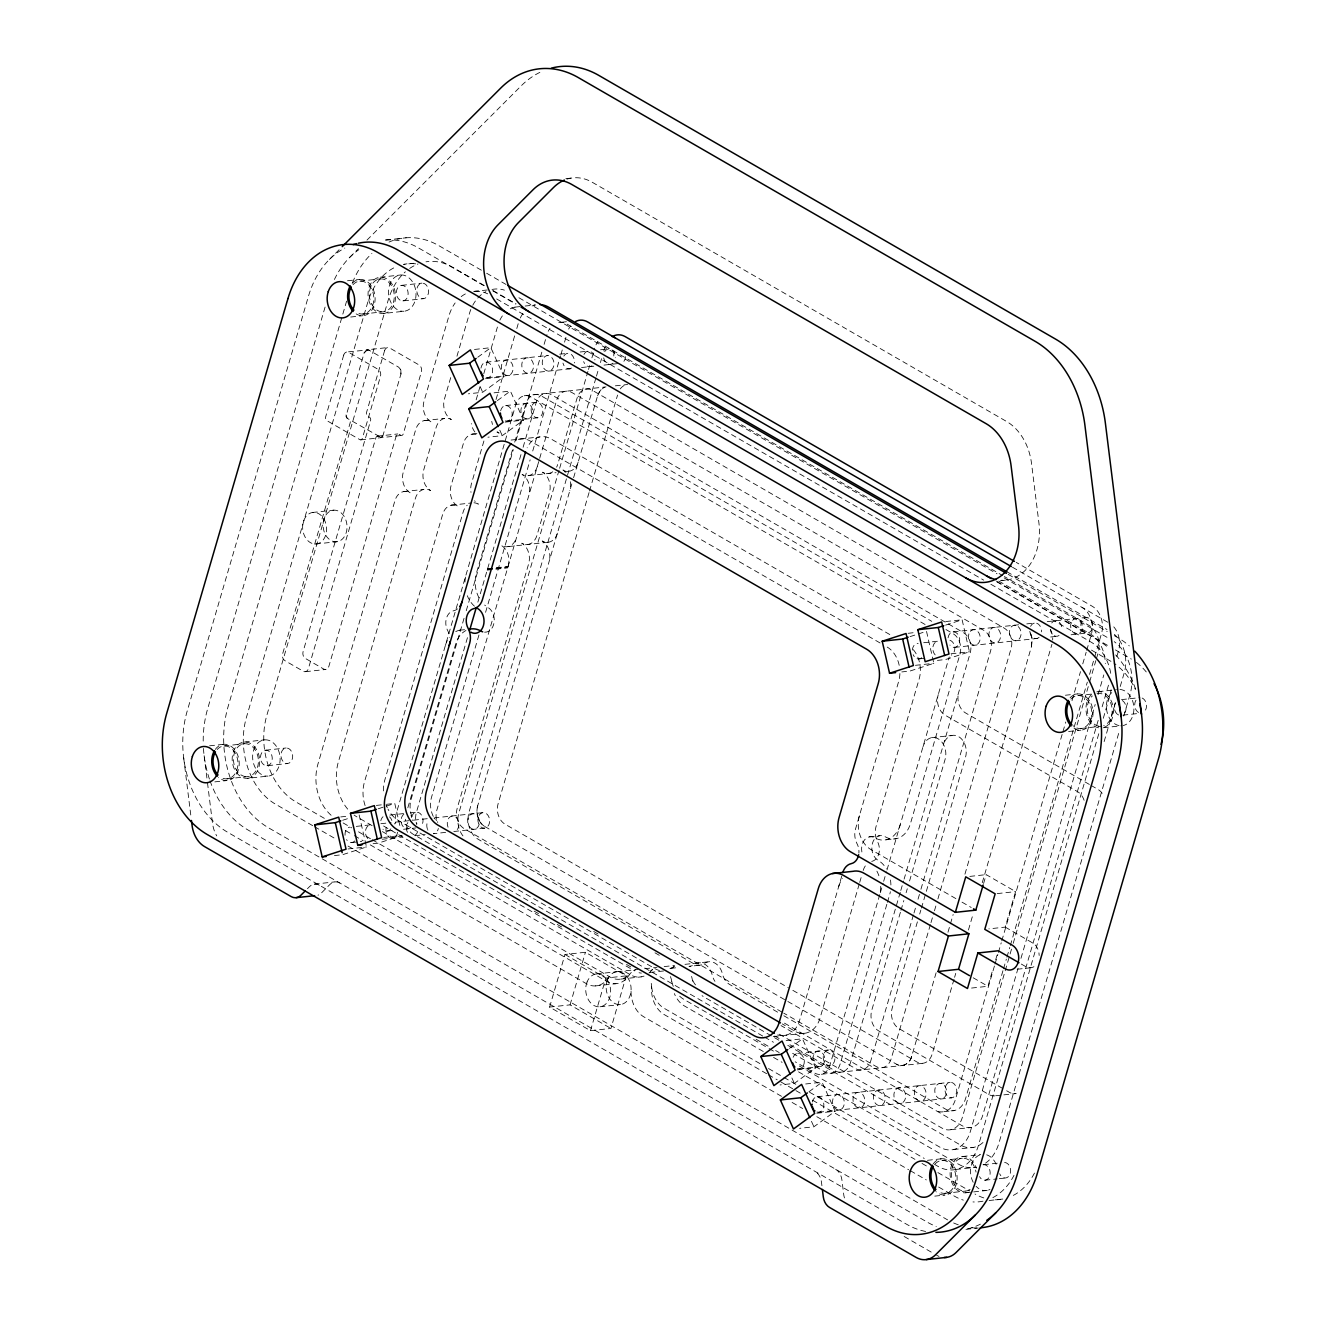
<?xml version="1.0" encoding="UTF-8"?>
<svg xmlns="http://www.w3.org/2000/svg" width="1326" height="1326" viewBox="0 0 1326 1326"><rect width="100%" height="100%" fill="white"/><g stroke="black" fill="none" stroke-linecap="round" stroke-linejoin="round"><path stroke-width="0.75" stroke-dasharray="5 3.75" d="M367.385 349.766L364.169 352.815L345.953 416.381L347.18 418.32L381.391 437.613L382.8 436.121L400.949 374.048L400.667 369.589L398.662 367.186L368.545 349.898L346.948 351.97M571.804 483.907L477.691 805.827C475.636 813.136 477.874 822.236 484.587 826.396L896.492 1064.214C902.674 1068.176 910.365 1062.905 911.675 1056.391L936.454 971.643M1031.512 646.458L1032.192 639.215L1029.987 631.673L1031.976 637.64L1031.512 646.458L964.101 877.033M346.02 414.889L347.18 418.32M400.949 374.048L400.85 370.087L398.662 367.186M477.691 805.827C475.653 813.169 477.907 822.186 484.587 826.396M325.085 307.068L207.652 708.78A92.058 69.25 83.8 0 0 203.243 743.753M341.743 317.809L228.105 706.559A92.058 69.25 83.8 0 0 268.714 827.921L947.626 1219.903M342.821 314.096L346.6 301.135M450.707 377.612L444.442 398.993A15.597 11.735 83.8 0 0 451.337 419.563A15.597 11.735 83.8 0 0 436.155 427.386L423.69 470.001A15.597 11.735 83.8 0 0 430.585 490.57A15.597 11.735 83.8 0 0 415.386 498.394L338.362 761.903A41.603 31.294 83.8 0 0 349.02 810.6M456.956 356.23L469.454 313.466A41.603 31.294 83.8 0 1 471.957 306.87M476.15 399.839L479.962 386.761M483.791 373.7L497.432 327.008M483.924 440.961L471.476 483.559A15.597 11.735 83.8 0 0 470.995 492.36M496.04 399.491L515.151 334.135M516.792 328.533L518.433 322.931M407.828 807.816L455.68 644.121A26.006 19.559 83.8 0 1 465.956 630.496M512.466 449.879L476.432 573.114A26.006 19.559 83.8 0 0 478.968 597.744M514.703 442.171L525.974 403.651A15.597 11.735 83.8 0 1 541.157 395.828L931.764 621.347M464.034 618.314L411.077 799.445A20.802 15.647 83.8 0 0 413.099 819.153M466.238 610.756L513.328 449.63M515.93 440.762L541.82 352.186M544.108 344.362L546.958 334.6M467.448 637.69L416.364 812.473A15.597 11.735 83.8 0 0 416.662 824.391M477.841 602.186L521.184 453.906M523.107 447.276L536.185 402.54A15.597 11.735 83.8 0 1 551.367 394.717L963.289 632.535A15.597 11.735 83.8 0 1 970.168 653.105L904.117 879.105M478.951 634.955L431.53 797.241A20.802 15.647 83.8 0 0 433.552 816.932M485.581 612.314L530.151 459.84M532.737 450.973L560.55 355.816M561.13 353.876L562.257 349.965M564.545 342.158L566.252 336.29M538.721 461.63L436.801 810.269A15.597 11.735 83.8 0 0 436.337 819.07M539.682 458.315L556.638 400.336A15.597 11.735 83.8 0 1 571.821 392.496L983.743 630.314A15.597 11.735 83.8 0 1 990.621 650.884L920.907 889.365M559.058 470.183L458.846 813.02A20.802 15.647 83.8 0 0 463.006 835.993M559.638 468.26L587.932 371.413M588.512 369.473L589.639 365.595M591.91 357.854L594.728 348.174M595.904 378.043L469.072 811.91A20.802 15.647 83.8 0 0 478.255 839.325L694.028 963.903A15.597 11.735 83.8 0 0 704.222 963.538A16.509 12.415 83.8 0 1 722.504 974.08A15.597 11.735 83.8 0 0 729.565 984.439L778.461 1012.65M596.468 376.12L598.159 370.302M600.429 362.562L601.556 358.683M603.827 350.926L604.954 347.064M573.611 477.691L597.943 394.634L600.661 390.076L604.822 387.225M589.059 492.559L498.145 803.606A15.597 11.735 83.8 0 0 505.024 824.175L788.224 987.688M589.523 491.018L617.568 395.049M549.61 1007.08L564.992 954.471L585.429 952.267L626.303 975.853L610.921 1028.462L590.484 1030.683L549.61 1007.08L570.064 1004.859L610.921 1028.462M570.064 1004.859L585.429 952.267M590.484 1030.683L605.866 978.074L626.303 975.853M841.761 876.072L799.611 1020.291A26.006 19.559 83.8 0 1 777.765 1034.877M859.215 884.111L820.048 1018.07A26.006 19.559 83.8 0 1 794.738 1031.131L782.257 1023.921M859.712 882.403L861.701 875.558M879.784 894.586L829.894 1065.259A15.597 11.735 83.8 0 1 814.711 1073.082L795.186 1061.811M880.348 892.696L883.116 883.215M883.663 881.309L886.431 871.828M886.995 869.939L949.25 656.95M886.845 904.315L840.12 1064.148A15.597 11.735 83.8 0 1 824.938 1071.972L791.208 1052.496M887.409 902.376L889.663 894.685A26.006 19.559 83.8 0 0 890.359 891.718M900.238 892.365L850.347 1063.038A15.597 11.735 83.8 0 1 835.165 1070.861L787.23 1043.197M900.785 890.475L903.553 880.994M900.404 912.305L871.746 1010.296A15.597 11.735 83.8 0 0 878.641 1030.882L988.964 1094.58A15.597 11.735 83.8 0 0 997.981 1094.928M900.967 910.349L903.835 900.536M906.122 892.696L907.282 888.785M909.57 880.945L945.09 759.417A15.597 11.735 83.8 0 0 938.211 738.847A15.597 11.735 83.8 0 0 923.029 746.687M913.415 914.973L870.784 1060.817A15.597 11.735 83.8 0 1 855.602 1068.657L781.031 1025.595M913.995 913.001L915.719 907.1M918.023 899.21L920.343 891.321M917.41 921.852L892.199 1008.092A15.597 11.735 83.8 0 0 899.078 1028.661L1002.522 1088.381M919.697 914.012L920.841 910.084M921.421 908.128L965.527 757.196A15.597 11.735 83.8 0 0 958.648 736.626A15.597 11.735 83.8 0 0 943.466 744.466M930.404 924.587L891.238 1058.596A15.597 11.735 83.8 0 1 876.055 1066.436L783.732 1013.13M930.985 922.614L933.869 912.752M934.449 910.796L936.173 904.879M937.896 898.962L1011.058 648.663A15.597 11.735 83.8 0 0 1004.18 628.093L592.258 390.275A15.597 11.735 83.8 0 0 577.075 398.115L557.716 464.382A15.597 11.735 83.8 0 1 556.622 467.15M947.974 932.228L953.162 914.476M954.024 979.268L932.128 1054.17A15.597 11.735 83.8 0 1 916.946 1061.993L791.655 989.66M954.604 977.312L955.748 973.367M968.428 930.007L973.035 914.244M982.251 882.702L1051.949 644.237M983.594 883.497L986.179 874.63L1015.6 891.602L1005.224 927.106L988.865 928.88M971.577 988.052L987.936 986.279L993.124 968.527M995.71 959.659L997.019 955.217M994.434 966.024L955.366 1099.668A20.802 15.647 83.8 0 1 935.128 1110.111M994.997 964.101L997.832 954.405M998.395 952.466L1001.229 942.786M1001.793 940.847L1062.375 733.61M1062.938 731.67L1065.773 721.99M1072.005 700.675L1080.491 671.636M1082.762 663.878L1086.16 652.259M1086.723 650.32L1091.248 634.822A20.802 15.647 83.8 0 0 1082.066 607.407M1002.953 970.731L965.593 1098.558A20.802 15.647 83.8 0 1 945.339 1109L783.517 1015.567M1003.517 968.792L1006.351 959.112M1006.915 957.173L1009.749 947.493M1010.313 945.554L1087.32 682.144M1089.574 674.387L1094.116 658.906M1094.679 656.967L1101.475 633.712A20.802 15.647 83.8 0 0 1092.293 606.297L1016.213 562.373M1011.506 949.167L962.262 1117.669A20.802 15.647 83.8 0 1 942.007 1128.111L777.55 1033.169M1013.213 943.35L1089.077 683.818M1089.64 681.879L1095.873 660.58M1096.436 658.641L1098.127 652.823A20.802 15.647 83.8 0 0 1088.961 625.391L1004.346 576.545M1018.086 968.195L970.334 1131.559A31.211 23.47 83.8 0 1 939.968 1147.222L797.589 1065.027M1020.97 958.35L1095.193 704.454M1098.061 694.609L1103.812 674.917M1098.193 720.333L982.699 1115.448A20.802 15.647 83.8 0 1 962.461 1125.89L781.727 1021.55M1102.155 706.775L1108.95 683.536M1116.873 656.42L1118.58 650.602A20.802 15.647 83.8 0 0 1111.984 625.043M1098.773 733.759L978.422 1145.465A41.603 31.294 83.8 0 1 937.93 1166.35L934.515 1164.361M1103.298 718.294L1109.514 697.028A41.603 31.294 83.8 0 0 1111.022 689.851M1104.127 741.599L1115.63 702.233M1120.238 686.487L1124.266 672.713A31.211 23.47 83.8 0 0 1114.37 634.358M1118.647 733.46L998.876 1143.244A41.603 31.294 83.8 0 1 982.417 1165.04M1123.735 716.073L1129.951 694.807A41.603 31.294 83.8 0 0 1114.238 641.668M364.169 352.815L366.987 349.815L387.441 347.594M382.8 436.121L380.28 437.431M597.529 395.894L599.833 391.12L603.695 387.722M911.675 1056.391C910.299 1062.905 902.691 1068.11 896.492 1064.214M329.395 259.465L340.815 248.045M349.832 257.244L358.401 248.675M366.971 240.105L521.151 85.892A104.025 78.234 83.8 0 1 543.047 70.941M307.45 888.718L309.638 886.514A12.995 9.779 83.8 0 1 319.334 885.204M477.774 357.241L490.835 347.677L503.946 376.733L482.697 392.264L468.393 393.805M497.333 400.618L510.394 391.054L523.505 420.11L502.272 435.641L487.951 437.199M789.418 1048.369L802.495 1038.805L815.589 1067.861L794.357 1083.392L780.036 1084.95M808.976 1091.746L822.054 1082.198L835.148 1111.238L813.915 1126.785L799.611 1128.327M342.638 820.28L348.141 818.507M378.258 808.761L394.767 803.407L400.27 827.424M910.001 636.646L926.509 631.292L933.835 663.315L909.984 671.039L901.813 671.934M945.604 625.11L962.112 619.772L969.455 651.795L945.604 659.519L937.432 660.398M359.147 814.943L366.49 846.966L342.638 854.69L334.45 855.568M565.87 178.662L572.02 177.999M385.816 240.006L406.27 237.785M413.778 263.294L403.568 264.388A66.051 49.675 83.8 0 1 417.425 264.073M347.478 280.764L359.744 279.438M380.197 277.217L400.634 274.996M359.893 281.112L380.347 278.891M401.563 285.355L422 283.134M473.631 291.455L489.99 289.681M402.938 300.903A7.807 5.868 83.8 0 0 406.983 288.869A7.807 5.868 83.8 0 0 396.839 289.615A7.807 5.868 83.8 0 0 402.938 300.903L423.392 298.681A7.807 5.868 83.8 0 0 427.42 286.648A7.807 5.868 83.8 0 0 417.276 287.394A7.807 5.868 83.8 0 0 423.392 298.681M362.827 314.013L383.264 311.792A16.509 12.415 83.8 0 0 391.8 286.333A16.509 12.415 83.8 0 0 370.352 287.908A16.509 12.415 83.8 0 0 383.264 311.792M350.71 317.03L362.976 315.687M383.413 313.483A18.199 13.691 83.8 0 0 392.827 285.405A18.199 13.691 83.8 0 0 369.175 287.145A18.199 13.691 83.8 0 0 383.413 313.483L403.866 311.262A18.199 13.691 83.8 0 0 413.281 283.184A18.199 13.691 83.8 0 0 389.612 284.941A18.199 13.691 83.8 0 0 403.866 311.262M514.919 307.151L523.09 306.256M525.146 306.041L535.372 304.93A31.211 23.47 83.8 0 0 530.765 306.571M566.434 321.721L558.246 322.599A20.802 15.647 83.8 0 1 567.197 324.174L1002.589 575.534M474.476 349.451L490.835 347.677M486.078 362.197L547.423 355.55M559.688 354.208L567.86 353.329M580.125 352.003L588.313 351.108M600.579 349.782L608.75 348.887M487.454 377.744L573.329 368.429M581.517 367.534L593.783 366.208M603.993 365.098L618.314 363.539M485.531 378.722L503.946 376.733M494.051 392.827L510.394 391.054M524.218 395.761L605.999 386.894M615.363 385.833L627.629 384.507M505.637 405.574L536.317 402.259M424.171 420.607L444.624 418.386M507.029 421.121L537.693 417.789A7.807 5.868 83.8 0 0 541.721 405.773A7.807 5.868 83.8 0 0 531.593 406.518A7.807 5.868 83.8 0 0 537.693 417.789M377.313 436.171L397.767 433.95M505.107 422.116L523.505 420.11M360.755 439.867L401.844 435.409M471.957 434.166L480.128 433.287M511.09 440.05L539.715 436.934M528.792 475.603L556.058 472.669M564.23 471.791L568.324 471.343M403.419 491.615L423.856 489.393M312.323 512.499L333.87 510.162M451.188 505.173L471.642 502.952M315.787 544.008A15.862 11.934 83.8 0 0 324.34 519.775A15.862 11.934 83.8 0 0 303.687 520.786A15.862 11.934 83.8 0 0 315.787 544.008L337.334 541.671M508.04 546.61L548.931 542.168M487.62 568.688L508.073 566.484M487.487 569.169L507.924 566.948M487.338 569.65L507.792 567.429M487.206 570.114L507.659 567.893M459.575 630.231L465.708 629.568M1000.434 580.705L1006.567 580.042M305.56 671.669L325.997 669.448M945.769 621.546L962.112 619.772M908.111 633.298L914.244 632.618M953.179 631.872L1018.6 624.778M1026.772 623.883L1034.96 623.005M1047.225 621.662L1086.06 617.452M923.692 642.729L938.012 641.187A7.807 5.868 83.8 0 0 933.007 646.491A7.807 5.868 83.8 0 0 935.178 654.895M954.554 647.403L1040.429 638.104M1050.64 636.994L1056.772 636.331M1071.093 634.773L1087.453 632.999A7.807 5.868 83.8 0 0 1091.48 620.966A7.807 5.868 83.8 0 0 1081.336 621.712A7.807 5.868 83.8 0 0 1087.453 632.999M951.057 653.784L969.455 651.795M918.935 658.939L925.067 658.276M915.437 665.32L933.835 663.315M209.558 745.825L223.879 744.284M244.316 742.063L264.769 739.842M224.028 745.958L244.465 743.737M265.681 750.201L286.134 747.98M267.056 765.748A7.807 5.868 83.8 0 0 271.101 753.715A7.807 5.868 83.8 0 0 260.957 754.461A7.807 5.868 83.8 0 0 267.056 765.748L287.51 763.527A7.807 5.868 83.8 0 0 291.538 751.494A7.807 5.868 83.8 0 0 281.41 752.24A7.807 5.868 83.8 0 0 287.51 763.527M226.945 778.859L247.382 776.638A16.509 12.415 83.8 0 0 255.935 751.179A16.509 12.415 83.8 0 0 234.47 752.754A16.509 12.415 83.8 0 0 247.382 776.638M214.829 781.876L227.094 780.533M247.531 778.312A18.199 13.691 83.8 0 0 256.946 750.251A18.199 13.691 83.8 0 0 233.293 751.991A18.199 13.691 83.8 0 0 247.531 778.312L267.985 776.108A18.199 13.691 83.8 0 0 277.399 748.03A18.199 13.691 83.8 0 0 253.747 749.787A18.199 13.691 83.8 0 0 267.985 776.108M1065.391 695.238L1077.657 693.912M1098.11 691.691L1116.509 689.702M1077.806 695.603L1092.127 694.045M1121.514 699.614L1139.912 697.625M1122.89 715.162L1141.305 713.156M931.498 737.67L951.935 735.466M1080.74 728.488L1101.177 726.267M376.369 805.412L384.54 804.517M386.579 804.302L394.767 803.407M1068.607 731.504L1080.889 730.178M1103.365 727.742L1121.779 725.736M340.749 816.932L348.92 816.054M389.91 815.076L406.253 813.302M410.347 812.855L416.48 812.192M356.329 826.38L370.65 824.822M380.877 823.711L391.087 822.601M395.181 822.17L411.541 820.396M413.579 820.164L431.978 818.175M434.033 817.943L483.095 812.623M387.192 831.054L393.325 830.391M403.552 829.28L415.817 827.954M383.695 837.435L402.093 835.446L378.241 843.154L370.07 844.049M351.589 842.59L361.799 841.48M382.253 839.259L402.69 837.038M414.955 835.712L425.182 834.601M445.635 832.38L433.37 833.706A7.807 5.868 83.8 0 0 438.359 828.468M453.807 831.501L484.471 828.17A7.807 5.868 83.8 0 0 488.515 816.136A7.807 5.868 83.8 0 0 478.371 816.882A7.807 5.868 83.8 0 0 484.471 828.17M348.075 848.955L366.49 846.966M314.279 884.127L334.716 881.906M869.292 836.855L879.519 835.745M886.066 839.789L896.293 838.678M969.82 876.403L986.179 874.63M997.202 893.608L1015.6 891.602M596.352 973.947L616.805 971.726M617.253 971.693L637.707 969.472M644.784 968.726L657.05 967.383M664.177 966.588L674.404 965.494M684.978 964.35L709.509 961.698M670.608 968.361L678.779 967.483M699.233 965.262L689.006 966.372A15.597 11.735 83.8 0 0 694.012 964.632A16.509 12.415 83.8 0 1 712.277 975.19A15.597 11.735 83.8 0 0 714.963 981.356M649.922 972.455L664.227 970.897M620.866 979.085L641.32 976.864M595.473 985.914L615.927 983.71M599.998 1006.765L620.452 1004.561M1017.175 969.24L1031.495 967.682M773.224 1036.617L805.926 1033.07M786.136 1040.578L802.495 1038.805M797.738 1053.325L828.402 1050.01M799.114 1068.872L829.778 1065.54A7.807 5.868 83.8 0 0 833.805 1053.524A7.807 5.868 83.8 0 0 823.678 1054.269A7.807 5.868 83.8 0 0 829.778 1065.54M797.191 1069.867L815.589 1067.861M821.424 1074.259L922.482 1063.336M805.694 1083.972L822.054 1082.198M817.297 1096.718L950.195 1082.298M818.672 1112.249L951.571 1097.845A7.807 5.868 83.8 0 0 955.598 1085.812A7.807 5.868 83.8 0 0 945.471 1086.558A7.807 5.868 83.8 0 0 951.571 1097.845M816.75 1113.243L835.148 1111.238M995.677 1095.74L1001.826 1095.077M1003.865 1094.862L1016.13 1093.536A15.597 11.735 83.8 0 1 1009.418 1092.359L1004.246 1089.375M944.079 1111.669L954.306 1110.575M950.957 1129.669L971.411 1127.448M953.394 1149.576L973.848 1147.355M927.471 1160.316L941.775 1158.758M962.228 1156.537L980.627 1154.548M941.924 1160.449L962.378 1158.228M983.594 1164.692L997.898 1163.134M955.831 1169.466L976.284 1167.245A41.603 31.294 83.8 0 1 958.383 1164.129L797.523 1071.259M984.969 1180.223L997.235 1178.897M999.29 1178.665L1005.423 1178.002M944.858 1193.334L965.295 1191.113M934.78 1196.135L945.007 1195.024M965.444 1192.803L971.577 1192.14M973.632 1191.908L985.898 1190.582M989.113 1200.527L1003.417 1198.969A66.051 49.675 83.8 0 1 993.423 1199.715M965.958 1229.351L978.223 1228.025M366.987 349.815L369.225 350.213M1012.451 567.213L1109.398 623.187M1006.931 571.771L1106.995 629.535M481.338 270.189L438.906 245.691A92.058 69.25 83.8 0 0 389.015 242.078M486.642 273.239L506.084 284.477M1008.208 574.373L1107.227 631.541M1114.288 635.618L1117.835 637.657A92.058 69.25 83.8 0 1 1129.271 645.895M518.897 297.753L997.003 573.793M1004.163 577.921L1108.022 637.889M998.776 581.086L1090.055 633.778A31.211 23.47 83.8 0 1 1105.32 663.58M484.255 285.504L452.431 267.139A66.051 49.675 83.8 0 0 425.978 261.819M493.09 290.609L516.079 303.886M996.986 581.534L1108.37 645.845M1115.448 649.922L1131.36 659.105M483.874 285.67L418.452 247.896A92.058 69.25 83.8 0 0 382.319 240.371M492.708 290.775L515.698 304.052M996.605 581.7L1097.381 639.878A92.058 69.25 83.8 0 1 1108.818 648.116M496.653 298.947L983.71 580.142M990.87 584.269L1091.149 642.165A41.603 31.294 83.8 0 1 1110.774 673.542M1091.464 650.105L1110.906 661.326A66.051 49.675 83.8 0 1 1115.928 664.641M945.968 629.535L953.062 633.646A15.597 11.735 83.8 0 1 959.958 654.215L910.415 823.678A26.006 19.559 83.8 0 1 885.105 836.723A12.995 9.779 83.8 0 0 872.458 843.253A12.995 9.779 83.8 0 0 878.193 860.392A26.006 19.559 83.8 0 1 886.315 868.629M925.084 624.496L530.93 396.938A15.597 11.735 83.8 0 0 515.748 404.761L395.91 814.694A15.597 11.735 83.8 0 0 395.446 823.512M889.812 634.557L550.903 438.889A26.006 19.559 83.8 0 0 527.168 447.807M880.066 642.961L530.45 441.11A26.006 19.559 83.8 0 0 515.433 440.53M1089.359 784.428L965.577 712.957A15.597 11.735 83.8 0 1 958.681 692.387M1091.083 785.423L1097.978 789.401A15.597 11.735 83.8 0 1 1103.331 795.202M955.88 898.614L870.983 849.601A26.006 19.559 83.8 0 1 859.513 815.324M962.013 902.161L971.212 907.465M1005.224 927.106L1032.805 943.035A12.995 9.779 83.8 0 1 1039.17 955.449M1021.302 964.052L1025.893 966.704A12.995 9.779 83.8 0 0 1036.634 964.168M973.218 977.792L987.936 986.279M781.959 1012.103L464.133 828.617A15.597 11.735 83.8 0 1 457.255 808.048L528.66 563.782A15.597 11.735 83.8 0 0 521.764 543.212A15.597 11.735 83.8 0 0 536.947 535.389L549.412 492.791A15.597 11.735 83.8 0 0 542.533 472.205A15.597 11.735 83.8 0 0 553.638 471.111M654.978 952.814L662.072 956.924M593.7 931.465L600.794 935.559M774.798 1036.02L780.119 1039.087M778.876 1040.197L704.139 997.053A26.006 19.559 83.8 0 1 702.051 995.644M787.777 1045.336L960.422 1145.001A31.211 23.47 83.8 0 0 985.069 1140.31M762.798 1036.103L413.016 834.153A15.597 11.735 83.8 0 1 405.391 819.269M764.572 1037.131L773.456 1042.253M534.179 911.128L539.516 914.194M557.268 924.454L562.589 927.52M626.518 964.433L633.613 968.527M756.118 1039.253L768.55 1046.429M775.66 1050.54L779.207 1052.579M383.595 826.015L634.541 970.897M713.952 1016.727L683.686 999.257A26.006 19.559 83.8 0 1 677.702 994.069M715.725 1017.755L767.34 1047.557M769.113 1048.584L776.24 1052.695M372.125 825.65L356.727 816.766A41.603 31.294 83.8 0 1 354.075 815.042M382.385 831.584L630.513 974.842A26.006 19.559 83.8 0 0 644.022 976.085M763.295 1051.501L684.581 1006.053A26.006 19.559 83.8 0 1 674.337 993.588M773.572 1057.419L782.125 1062.358M343.119 822.932L351.672 827.872M358.517 831.816L370.501 838.745M372.208 839.723L610.076 977.047A26.006 19.559 83.8 0 0 630.496 973.284M759.964 1063.601L664.144 1008.274A26.006 19.559 83.8 0 1 651.497 985.417M768.516 1068.541L782.207 1076.43M783.915 1077.425L797.606 1085.331M809.589 1092.243L924.239 1158.443M564.992 954.471L605.866 978.074M324.323 818.341L296.079 802.031A66.051 49.675 83.8 0 1 266.94 714.946L388.153 300.289A66.051 49.675 83.8 0 1 405.375 271.78M345.506 830.59L352.583 834.667M354.34 835.678L363.175 840.783M370.236 844.861L606.844 981.455A26.006 19.559 83.8 0 0 629.237 974.991A16.509 12.415 83.8 0 1 635.701 969.82M766.643 1073.712L664.227 1014.589A26.006 19.559 83.8 0 1 651.53 987.87A16.509 12.415 83.8 0 0 650.502 980.245M768.4 1074.74L777.235 1079.828M780.765 1081.867L801.948 1094.099M812.556 1100.215L914.957 1159.355M922.018 1163.432L927.322 1166.482M937.913 1172.598L969.704 1190.947M312.704 825.667L275.626 804.252A66.051 49.675 83.8 0 1 246.487 717.167L367.7 302.51A66.051 49.675 83.8 0 1 393.805 267.885M314.477 826.678L335.66 838.91M348.025 846.054L586.39 983.677A26.006 19.559 83.8 0 0 608.8 977.212M781.511 1096.32L643.773 1016.81A26.006 19.559 83.8 0 1 631.077 990.091M792.103 1102.436L802.694 1108.553M816.816 1116.707L908.642 1169.731M910.415 1170.742L926.294 1179.925M938.659 1187.052L954.554 1196.234A66.051 49.675 83.8 0 0 963.339 1200.129M904.133 1236.462L933.521 1253.435M480.244 386.811L482.697 392.264M499.803 430.188L502.272 435.641M791.904 1077.955L794.357 1083.392M811.462 1121.332L813.915 1126.785M821.921 1185.726L821.457 1182.013A12.995 9.779 83.8 0 0 815.225 1171.488M204.138 755.704L207.287 781.064M207.486 782.754L212.525 823.347A26.006 19.559 83.8 0 0 216.718 835.894M183.684 757.925L191.027 817.098M925.598 1231.44A92.058 69.25 83.8 0 1 906.735 1224.329L227.823 832.363A92.058 69.25 83.8 0 1 187.215 710.985L308.428 296.328A92.058 69.25 83.8 0 1 344.81 248.078M352.152 283.35A18.199 13.691 83.8 0 1 370.617 284.924A18.199 13.691 83.8 0 1 372.391 309.306A18.199 13.691 83.8 0 1 354.257 312.505M215.293 749.405A18.199 13.691 83.8 0 1 234.039 748.925A18.199 13.691 83.8 0 1 236.774 773.671A18.199 13.691 83.8 0 1 218.376 777.351M1070.065 697.841A18.199 13.691 83.8 0 1 1088.53 699.399A18.199 13.691 83.8 0 1 1090.303 723.781A18.199 13.691 83.8 0 1 1072.17 726.98M933.206 1163.88A18.199 13.691 83.8 0 1 951.952 1163.399A18.199 13.691 83.8 0 1 954.687 1188.162A18.199 13.691 83.8 0 1 936.289 1191.825M838.761 886.332A26.006 19.559 83.8 0 1 842.607 878.359M887.21 647.071A26.006 19.559 83.8 0 1 899.459 666.68M899.906 673.575A26.006 19.559 83.8 0 1 898.68 681.365L855.519 828.999A15.597 11.735 83.8 0 0 857.06 843.8A12.995 9.779 83.8 0 1 858.9 853.115M457.487 608.899A15.597 11.735 83.8 0 1 453.492 610.805A12.995 9.779 83.8 0 0 447.691 630.646A15.597 11.735 83.8 0 1 449.1 634.077M921.736 657.713A7.807 5.868 83.8 0 1 914.741 657.116M914.294 656.602A7.807 5.868 83.8 0 1 913.166 654.679M912.371 650.055A7.807 5.868 83.8 0 1 918.156 643.392M948.057 637.806A7.807 5.868 83.8 0 1 955.963 632.552A7.807 5.868 83.8 0 1 958.88 644.105A7.807 5.868 83.8 0 1 949.897 645.066M793.114 1057.286A7.807 5.868 83.8 0 1 800.49 1054.004A7.807 5.868 83.8 0 1 804.103 1063.618A7.807 5.868 83.8 0 1 797.39 1068.657M812.308 1101.956A7.807 5.868 83.8 0 1 819.385 1097.05A7.807 5.868 83.8 0 1 823.744 1106.564A7.807 5.868 83.8 0 1 816.949 1112.05M354.838 840.899A7.807 5.868 83.8 0 1 346.517 839.656M345.042 835.247A7.807 5.868 83.8 0 1 349.616 827.126M390.872 828.866A7.807 5.868 83.8 0 1 382.999 829.231M380.827 820.744A7.807 5.868 83.8 0 1 383.015 816.733M389.546 816.882A7.807 5.868 83.8 0 1 391.866 820.512M500.648 410.811A7.807 5.868 83.8 0 1 507.725 405.922A7.807 5.868 83.8 0 1 512.101 415.419A7.807 5.868 83.8 0 1 505.289 420.906M480.973 368.131A7.807 5.868 83.8 0 1 487.802 362.412A7.807 5.868 83.8 0 1 492.576 371.81A7.807 5.868 83.8 0 1 485.73 377.529M352.998 284.676A16.509 12.415 83.8 0 1 369.473 285.736A16.509 12.415 83.8 0 1 371.81 307.417A16.509 12.415 83.8 0 1 355.932 311.925M935.045 1163.996A16.509 12.415 83.8 0 1 951.504 1165.057A16.509 12.415 83.8 0 1 953.842 1186.737A16.509 12.415 83.8 0 1 937.963 1191.245M217.132 749.521A16.509 12.415 83.8 0 1 233.591 750.582A16.509 12.415 83.8 0 1 235.929 772.262A16.509 12.415 83.8 0 1 220.05 776.771M1070.911 699.15A16.509 12.415 83.8 0 1 1087.668 700.576A16.509 12.415 83.8 0 1 1089.276 722.687A16.509 12.415 83.8 0 1 1072.833 725.604M334.417 279.488A92.058 69.25 83.8 0 1 358.865 249.702M939.007 1256.385A26.006 19.559 83.8 0 1 936.62 1255.225M844.48 1197.925A12.995 9.779 83.8 0 1 843.75 1194.693L841.894 1179.792A12.995 9.779 83.8 0 0 835.662 1169.283M339.788 882.983A12.995 9.779 83.8 0 0 330.091 884.293L321.323 893.078A12.995 9.779 83.8 0 1 317.975 895.166M210.005 780.799A92.058 69.25 83.8 0 0 248.26 830.142L927.189 1222.108A92.058 69.25 83.8 0 0 936.272 1226.451M209.409 779.025A92.058 69.25 83.8 0 1 203.309 745.925M863.209 870.436A15.597 11.735 83.8 0 1 865.464 865.729M871.696 861.419A12.995 9.779 83.8 0 0 877.497 841.579A15.597 11.735 83.8 0 1 875.972 826.794L919.117 679.144A26.006 19.559 83.8 0 0 911.94 648.182M367.816 838.546A7.807 5.868 83.8 0 1 365.727 829.761A7.807 5.868 83.8 0 1 371.23 824.822M410.894 827.159A7.807 5.868 83.8 0 1 402.027 824.921A7.807 5.868 83.8 0 1 404.513 813.799M410.911 815.639A7.807 5.868 83.8 0 1 411.706 816.866M412.701 819.849A7.807 5.868 83.8 0 1 412.8 820.628M566.898 179.159A52.012 39.117 83.8 0 1 592.258 182.275L1006.6 421.486A52.012 39.117 83.8 0 1 1031.545 463.553L1038.938 523.14A52.012 39.117 83.8 0 1 1001.345 580.274M970.135 1189.372A16.509 12.415 83.8 0 1 952.482 1180.538A16.509 12.415 83.8 0 1 959.891 1158.758A16.509 12.415 83.8 0 1 976.019 1172.085M1098.707 726.134A16.509 12.415 83.8 0 1 1087.718 713.322A16.509 12.415 83.8 0 1 1092.342 695.968M1097 693.564A16.509 12.415 83.8 0 1 1111.735 706.41A16.509 12.415 83.8 0 1 1103.663 725.753M1115.713 654.928A92.058 69.25 83.8 0 1 1135.636 689.222M980.395 1224.147A92.058 69.25 83.8 0 1 966.803 1229.02M1084.121 800.291A15.597 11.735 83.8 0 0 1077.524 791.622L945.123 715.178A15.597 11.735 83.8 0 1 938.244 694.609M474.443 606.181A26.006 19.559 83.8 0 1 467.299 595.722M464.978 582.015A26.006 19.559 83.8 0 1 466.205 574.224M445.453 645.232A26.006 19.559 83.8 0 1 449.299 637.259M455.73 631.607A26.006 19.559 83.8 0 1 463.503 629.933M1098.608 727.808A18.199 13.691 83.8 0 1 1086.309 712.758A18.199 13.691 83.8 0 1 1092.773 693.614M1096.735 691.89A18.199 13.691 83.8 0 1 1112.962 706.062A18.199 13.691 83.8 0 1 1104.077 727.377M968.195 1192.223A18.199 13.691 83.8 0 1 950.957 1179.941A18.199 13.691 83.8 0 1 958.599 1157.482A18.199 13.691 83.8 0 1 976.367 1168.206M352.501 282.653A92.058 69.25 83.8 0 1 371.91 253.448M976.798 1227.942A92.058 69.25 83.8 0 1 968.195 1227.296M958.3 1224.81A92.058 69.25 83.8 0 1 953.576 1222.937M378.44 436.37A2.602 1.956 83.8 0 0 375.904 437.663L308.378 668.669A5.205 3.912 83.8 0 1 303.322 671.288L284.924 660.663A5.205 3.912 83.8 0 1 282.637 653.801L350.163 422.812A2.602 1.956 83.8 0 0 349.02 419.381M1119.045 725.587A18.199 13.691 83.8 0 1 1106.928 711.465A18.199 13.691 83.8 0 1 1112.033 692.321M1119.923 689.47A18.199 13.691 83.8 0 1 1133.813 706.592A18.199 13.691 83.8 0 1 1123.155 725.537M987.273 1190.383A18.199 13.691 83.8 0 1 976.085 1186.339M973.185 1182.262A18.199 13.691 83.8 0 1 981.29 1154.515M986.71 1154.813A18.199 13.691 83.8 0 1 996.804 1166.002M989.958 1189.422A18.199 13.691 83.8 0 1 988.632 1190.002M397.585 832.214A7.807 5.868 83.8 0 1 388.916 836.938A7.807 5.868 83.8 0 1 387.838 824.291M394.352 823.595A7.807 5.868 83.8 0 1 394.833 823.976M876.9 871.165A26.006 19.559 83.8 0 1 878.939 875.939M880.696 886.332A26.006 19.559 83.8 0 1 880.381 891.304M900.188 824.789A26.006 19.559 83.8 0 1 874.878 837.833A12.995 9.779 83.8 0 0 864.254 840.236A12.995 9.779 83.8 0 0 862.48 854.292M890.442 880A26.006 19.559 83.8 0 1 890.906 885.221M484.603 632.187A12.995 9.779 83.8 0 0 494.117 622.242A12.995 9.779 83.8 0 0 487.902 607.407A26.006 19.559 83.8 0 1 484.67 605.07M411.491 817.429A7.807 5.868 83.8 0 1 420.276 813.6A7.807 5.868 83.8 0 1 421.121 826.048M949.946 640.276A7.807 5.868 83.8 0 1 954.77 647.353A7.807 5.868 83.8 0 1 951.355 655.11M1014.009 1175.3A66.051 49.675 83.8 0 1 992.726 1197.693M982.98 1201.19A66.051 49.675 83.8 0 1 972.986 1201.936M1119.111 667.243A66.051 49.675 83.8 0 1 1135.271 689.205M982.997 1164.775A7.807 5.868 83.8 0 1 989.809 1170.195A7.807 5.868 83.8 0 1 987.074 1179.527A7.807 5.868 83.8 0 1 979.533 1176.659M1118.597 714.963A7.807 5.868 83.8 0 1 1117.603 714.399M1117.122 714.018A7.807 5.868 83.8 0 1 1115.431 702.598M1122.244 700.509A7.807 5.868 83.8 0 1 1126.006 707.04A7.807 5.868 83.8 0 1 1123.652 714.167M983.793 1197.908A66.051 49.675 83.8 0 1 974.991 1194.013M1034.446 1173.079A66.051 49.675 83.8 0 1 1013.18 1195.472M409.684 268.416A66.051 49.675 83.8 0 1 418.071 263.957M1136.365 662.42A66.051 49.675 83.8 0 1 1147.322 673.26M508.206 566.003A15.597 11.735 83.8 0 0 501.327 545.434A15.597 11.735 83.8 0 0 516.51 537.61M537.262 466.603A15.597 11.735 83.8 0 1 522.079 474.426A15.597 11.735 83.8 0 1 528.958 494.996M1004.627 1162.454A7.807 5.868 83.8 0 1 1010.528 1169.267A7.807 5.868 83.8 0 1 1006.799 1177.687A7.807 5.868 83.8 0 1 999.638 1173.742M1138.537 712.493A7.807 5.868 83.8 0 1 1134.774 705.962A7.807 5.868 83.8 0 1 1137.128 698.835M1142.183 698.04A7.807 5.868 83.8 0 1 1146.46 704.868A7.807 5.868 83.8 0 1 1143.576 712.344M407.48 832.363A7.807 5.868 83.8 0 1 407.861 822.584M416.182 822.733A7.807 5.868 83.8 0 1 416.977 823.96M417.74 831.352A7.807 5.868 83.8 0 1 414.093 835.678M1018.235 626.585A7.807 5.868 83.8 0 1 1018.202 639.911A7.807 5.868 83.8 0 1 1009.318 632.833A7.807 5.868 83.8 0 1 1017.755 626.203M331.102 815.258A41.603 31.294 83.8 0 1 317.925 764.124L394.949 500.615A15.597 11.735 83.8 0 1 410.132 492.791A15.597 11.735 83.8 0 1 403.253 472.222L415.701 429.607A15.597 11.735 83.8 0 1 430.884 421.784A15.597 11.735 83.8 0 1 424.005 401.214L449 315.687A41.603 31.294 83.8 0 1 455.15 302.941M461.183 296.626A41.603 31.294 83.8 0 1 465.443 293.891M474.725 291.239A41.603 31.294 83.8 0 1 487.686 293.842M648.895 973.118A26.006 19.559 83.8 0 0 650.933 971.063A16.509 12.415 83.8 0 1 655.326 967.881M670.409 976.582A16.509 12.415 83.8 0 1 671.934 983.196M472.769 305.245A41.603 31.294 83.8 0 1 485.896 291.67M492.029 289.466A41.603 31.294 83.8 0 1 504.41 290.129M427.917 830.142A7.807 5.868 83.8 0 1 427.585 829.446M427.303 828.717A7.807 5.868 83.8 0 1 428.315 820.363M434.248 818.59A7.807 5.868 83.8 0 1 434.746 818.838M435.724 819.534A7.807 5.868 83.8 0 1 436.635 820.512M437.431 821.739A7.807 5.868 83.8 0 1 437.762 822.435M1039.12 637.325A7.807 5.868 83.8 0 1 1029.788 631.209M1030.6 626.353A7.807 5.868 83.8 0 1 1036.12 623.071M1036.683 623.203A7.807 5.868 83.8 0 1 1041.523 631.872M571.523 368.048A7.807 5.868 83.8 0 1 562.953 363.092M563.815 356.081A7.807 5.868 83.8 0 1 570.893 354.158A7.807 5.868 83.8 0 1 574.357 362.943M365.098 805.595A31.211 23.47 83.8 0 1 364.501 781.793L442.718 514.173A15.597 11.735 83.8 0 1 457.901 506.35A15.597 11.735 83.8 0 1 451.022 485.78L463.487 443.166A15.597 11.735 83.8 0 1 478.669 435.342M474.89 431.994A15.597 11.735 83.8 0 1 471.31 423.574M499.852 320.196A31.211 23.47 83.8 0 1 502.587 315.588M510.311 308.792A31.211 23.47 83.8 0 1 518.052 306.77M673.276 986.362A26.006 19.559 83.8 0 1 671.586 980.56M641.403 973.102A26.006 19.559 83.8 0 1 639.033 972.72M652.508 969.538A26.006 19.559 83.8 0 1 650.536 970.93M659.47 970.499A26.006 19.559 83.8 0 1 654.994 968.676L398.712 820.711A31.211 23.47 83.8 0 1 387.988 809.109M670.989 968.709A26.006 19.559 83.8 0 0 672.945 967.317A16.509 12.415 83.8 0 1 674.768 966.124M387.291 807.733A31.211 23.47 83.8 0 1 386.065 804.865M383.446 790.926A31.211 23.47 83.8 0 1 384.938 779.572L463.172 511.952A15.597 11.735 83.8 0 1 467.233 505.223M473.995 502.786A15.597 11.735 83.8 0 1 478.355 504.129A15.597 11.735 83.8 0 1 474.592 500.78M497.035 432.21A15.597 11.735 83.8 0 1 499.106 433.121A15.597 11.735 83.8 0 1 497.167 431.729M492.526 424.453A15.597 11.735 83.8 0 1 491.747 421.37M520.306 317.975A31.211 23.47 83.8 0 1 523.024 313.367M692.736 981.273A26.006 19.559 83.8 0 1 692.039 978.339A16.509 12.415 83.8 0 0 690.697 973.997M1059.06 635.502A7.807 5.868 83.8 0 1 1050.341 629.767M1051.717 622.971A7.807 5.868 83.8 0 1 1058.43 621.612A7.807 5.868 83.8 0 1 1061.96 629.668M448.039 827.225A7.807 5.868 83.8 0 1 450.691 816.451A7.807 5.868 83.8 0 1 458.713 821.722A7.807 5.868 83.8 0 1 454.404 831.402M591.976 365.827A7.807 5.868 83.8 0 1 583.622 361.65M583.954 354.456A7.807 5.868 83.8 0 1 590.799 351.639A7.807 5.868 83.8 0 1 594.877 359.992M578.153 462.161A15.597 11.735 83.8 0 1 565.042 470.912M563.981 470.515A15.597 11.735 83.8 0 1 562.97 470.001A15.597 11.735 83.8 0 1 566.749 473.332M570.329 481.752A15.597 11.735 83.8 0 1 569.849 490.57M557.401 533.168A15.597 11.735 83.8 0 1 542.218 540.991A15.597 11.735 83.8 0 1 549.097 561.578M548.202 331.301A20.802 15.647 83.8 0 1 550.025 328.235M695.504 984.87A15.597 11.735 83.8 0 1 691.84 977.411M673.558 966.853A15.597 11.735 83.8 0 1 669.895 968.444M568.655 329.08A20.802 15.647 83.8 0 1 570.478 326.014M1050.441 629.469A15.597 11.735 83.8 0 1 1052.678 640.077M620.27 388.899A15.597 11.735 83.8 0 1 626.436 384.673M612.927 363.208A7.807 5.868 83.8 0 1 603.695 357.887M604.706 351.639A7.807 5.868 83.8 0 1 611.518 349.567M611.999 349.882A7.807 5.868 83.8 0 1 615.314 357.771M595.987 344.859A20.802 15.647 83.8 0 1 597.811 341.793M613.805 355.981A7.807 5.868 83.8 0 1 614.618 351.125M625.54 356.661A7.807 5.868 83.8 0 1 621.529 363.075M343.732 355.036L325.583 417.11A2.602 1.956 83.8 0 0 326.726 420.541L359.827 439.635A2.602 1.956 83.8 0 0 362.363 438.342L380.496 376.269A5.205 3.912 83.8 0 0 378.208 369.407L348.788 352.418A5.205 3.912 83.8 0 0 343.732 355.036M384.623 350.594L366.473 412.668A2.602 1.956 83.8 0 0 367.617 416.099L369.457 417.16A2.602 1.956 83.8 0 1 370.6 420.591L303.09 651.596A5.205 3.912 83.8 0 0 305.378 658.442L323.759 669.066A5.205 3.912 83.8 0 0 328.831 666.448L396.358 435.458A2.602 1.956 83.8 0 1 398.877 434.149L400.717 435.21A2.602 1.956 83.8 0 0 403.253 433.9L421.403 371.827A5.205 3.912 83.8 0 0 419.099 364.981L389.678 347.992A5.205 3.912 83.8 0 0 384.623 350.594M968.892 633.911A7.807 5.868 83.8 0 0 974.991 645.198A7.807 5.868 83.8 0 0 979.036 633.165A7.807 5.868 83.8 0 0 968.892 633.911M813.451 1055.38A7.807 5.868 83.8 0 0 819.551 1066.651A7.807 5.868 83.8 0 0 823.595 1054.618A7.807 5.868 83.8 0 0 813.451 1055.38M833.01 1098.757A7.807 5.868 83.8 0 0 839.126 1110.044A7.807 5.868 83.8 0 0 843.154 1098.011A7.807 5.868 83.8 0 0 833.01 1098.757M521.367 407.629A7.807 5.868 83.8 0 0 527.466 418.9A7.807 5.868 83.8 0 0 531.511 406.867A7.807 5.868 83.8 0 0 521.367 407.629M501.808 364.236A7.807 5.868 83.8 0 0 507.908 375.523A7.807 5.868 83.8 0 0 511.935 363.49A7.807 5.868 83.8 0 0 501.808 364.236M587.087 981.936A16.509 12.415 83.8 0 0 598.788 1006.832A16.509 12.415 83.8 0 0 608.667 982.317A16.509 12.415 83.8 0 0 587.087 981.936M324.124 518.582A15.862 11.934 83.8 0 0 336.224 541.787A15.862 11.934 83.8 0 0 344.793 517.554A15.862 11.934 83.8 0 0 324.124 518.582M853.463 1096.536A7.807 5.868 83.8 0 0 859.563 1107.823A7.807 5.868 83.8 0 0 863.591 1095.79A7.807 5.868 83.8 0 0 853.463 1096.536M989.345 631.69A7.807 5.868 83.8 0 0 995.445 642.977A7.807 5.868 83.8 0 0 999.472 630.944A7.807 5.868 83.8 0 0 989.345 631.69M522.245 362.015A7.807 5.868 83.8 0 0 528.345 373.302A7.807 5.868 83.8 0 0 532.389 361.269A7.807 5.868 83.8 0 0 522.245 362.015M607.523 979.715A16.509 12.415 83.8 0 0 619.225 1004.611A16.509 12.415 83.8 0 0 629.121 980.096A16.509 12.415 83.8 0 0 607.523 979.715M873.9 1094.315A7.807 5.868 83.8 0 0 880.016 1105.602A7.807 5.868 83.8 0 0 884.044 1093.569A7.807 5.868 83.8 0 0 873.9 1094.315M542.699 359.81A7.807 5.868 83.8 0 0 548.798 371.081A7.807 5.868 83.8 0 0 552.826 359.048A7.807 5.868 83.8 0 0 542.699 359.81M894.354 1092.11A7.807 5.868 83.8 0 0 900.453 1103.381A7.807 5.868 83.8 0 0 904.498 1091.348A7.807 5.868 83.8 0 0 894.354 1092.11M914.791 1089.889A7.807 5.868 83.8 0 0 920.907 1101.16A7.807 5.868 83.8 0 0 924.935 1089.143A7.807 5.868 83.8 0 0 914.791 1089.889M935.244 1087.668A7.807 5.868 83.8 0 0 941.344 1098.956A7.807 5.868 83.8 0 0 945.388 1086.922A7.807 5.868 83.8 0 0 935.244 1087.668M1071.126 622.822A7.807 5.868 83.8 0 0 1077.226 634.11A7.807 5.868 83.8 0 0 1081.254 622.076A7.807 5.868 83.8 0 0 1071.126 622.822M468.144 817.993A7.807 5.868 83.8 0 0 474.26 829.28A7.807 5.868 83.8 0 0 478.288 817.247A7.807 5.868 83.8 0 0 468.144 817.993"/><path stroke-width="1.5" d="M469.537 630.596L476.283 607.507M525.593 451.951L482.432 599.584A15.597 11.735 83.8 0 1 473.946 608.601A12.995 9.779 83.8 0 0 468.144 628.425A15.597 11.735 83.8 0 1 469.686 643.226L426.524 790.876A26.006 19.559 83.8 0 0 437.994 825.153L780.467 1022.893M938.062 971.51L948.438 936.007L968.892 933.786L958.516 969.289L938.062 971.51L967.483 988.5L977.859 952.996L998.312 950.775L1018.998 962.726M948.438 936.007L843.618 875.492A26.006 19.559 83.8 0 0 818.324 888.553L779.158 1022.512A26.006 19.559 83.8 0 1 753.848 1035.556L397.104 829.595A26.006 19.559 83.8 0 1 385.634 795.302L484.703 456.376A26.006 19.559 83.8 0 1 510.013 443.332L866.756 649.292A26.006 19.559 83.8 0 1 878.226 683.586L839.076 817.545A26.006 19.559 83.8 0 0 850.546 851.822L955.366 912.338L965.742 876.834L995.163 893.823L984.787 929.327L1012.368 945.256A12.995 9.779 83.8 0 1 1018.103 962.394A12.995 9.779 83.8 0 1 1005.456 968.925L977.859 952.996M955.366 912.338L975.803 910.133L983.163 884.972M342.241 246.619L500.714 88.113A104.025 78.234 83.8 0 1 578.252 77.554L1035.076 341.296A104.025 78.234 83.8 0 1 1084.933 425.414L1121.067 716.537M305.262 890.906L300.869 895.282A12.995 9.779 83.8 0 1 291.19 896.608L204.552 846.585A26.006 19.559 83.8 0 1 192.088 825.551L191.458 820.479M975.372 1214.981L935.559 1254.794A26.006 19.559 83.8 0 1 916.167 1257.446L829.529 1207.422A12.995 9.779 83.8 0 1 823.297 1196.914L822.385 1189.455M995.809 1212.776L955.996 1252.589A26.006 19.559 83.8 0 1 944.129 1257.479M449.149 365.429L470.399 349.898L483.493 378.954L462.26 394.485L449.149 365.429L469.603 363.208L476.133 358.434M468.724 408.806L489.957 393.275L503.051 422.331L481.819 437.862L468.724 408.806L489.161 406.585L495.692 401.811M760.809 1056.557L782.042 1041.026L795.136 1070.082L773.903 1085.613L760.809 1056.557L781.246 1054.336L787.793 1049.562M780.368 1099.95L801.6 1084.403L814.711 1113.459L793.462 1128.99L780.368 1099.95L800.821 1097.729L807.352 1092.939M314.859 824.871L338.71 817.164L346.036 849.187L322.185 856.911L314.859 824.871L335.296 822.65L340.799 820.877M350.462 813.352L374.313 805.628L381.656 837.651L357.805 845.375L350.462 813.352L370.915 811.131L376.418 809.357M882.204 641.237L906.056 633.513L913.399 665.536L889.547 673.26L882.204 641.237L902.658 639.016L908.161 637.226M917.824 629.701L941.675 621.977L949.002 654.016L925.167 661.724L917.824 629.701L938.278 627.48L943.78 625.706M889.547 673.26L895.68 672.597M357.805 845.375L361.899 844.927M322.185 856.911L326.279 856.463M296.245 897.669L314.643 895.68M832.43 873.536L852.883 871.331A26.006 19.559 83.8 0 1 864.071 873.27L968.892 933.786M926.294 1259.584L946.747 1257.363M1014.44 561.346L625.209 336.622A20.802 15.647 83.8 0 0 613.176 336.158M1011.307 566.534L587.65 321.953A20.802 15.647 83.8 0 0 575.617 321.489M1006.931 571.771L548.798 307.267A31.211 23.47 83.8 0 0 540.096 304.566M507.858 285.488L1006.434 573.346M521.002 307.102L991.301 578.633M973.516 908.791L975.803 910.133M958.516 969.289L969.538 975.671M774.301 1033.335L417.541 827.374A26.006 19.559 83.8 0 1 406.071 793.097L505.156 454.155A26.006 19.559 83.8 0 1 510.891 443.928M469.603 363.208L478.603 383.181M489.161 406.585L498.178 426.558M781.246 1054.336L790.263 1074.309M800.821 1097.729L809.821 1117.702M938.278 627.48L944.692 655.508M902.658 639.016L909.072 667.044M370.915 811.131L377.33 839.159M335.296 822.65L342.174 852.684M1141.52 714.316L1105.387 423.193A104.025 78.234 83.8 0 0 1055.513 339.075L598.689 75.333A104.025 78.234 83.8 0 0 551.351 68.14M353.213 244.597A92.058 69.25 83.8 0 1 356.661 243.619M358.401 243.205A92.058 69.25 83.8 0 1 398.015 250.117L1076.944 642.099A92.058 69.25 83.8 0 1 1117.536 763.461L996.323 1178.134A92.058 69.25 83.8 0 1 935.907 1232.368M353.164 311.444A18.199 13.691 83.8 0 1 350.313 285.852M217.282 776.29A18.199 13.691 83.8 0 1 214.431 750.698M1071.077 725.935A18.199 13.691 83.8 0 1 1068.226 700.343M935.195 1190.781A18.199 13.691 83.8 0 1 932.344 1165.189M461.995 601.805A15.597 11.735 83.8 0 1 459.741 606.512M449.912 641.817A15.597 11.735 83.8 0 1 449.232 645.447M842.756 872.641A15.597 11.735 83.8 0 1 851.259 863.64A12.995 9.779 83.8 0 0 858.684 854.673M794.904 1067.049A7.807 5.868 83.8 0 1 792.832 1063.104M814.943 1110.89A7.807 5.868 83.8 0 1 814.462 1110.442M813.6 1109.332A7.807 5.868 83.8 0 1 812.39 1106.481M812.125 1104.923A7.807 5.868 83.8 0 1 812.092 1104.144M501.957 418.187A7.807 5.868 83.8 0 1 500.747 415.353M500.582 414.574A7.807 5.868 83.8 0 1 500.432 412.999M483.261 375.921A7.807 5.868 83.8 0 1 482.399 374.81M482.018 374.164A7.807 5.868 83.8 0 1 481.172 371.976M509.068 314.229A52.012 39.117 83.8 0 1 497.963 224.84L533.035 189.767A52.012 39.117 83.8 0 1 571.804 184.48L986.163 423.707A52.012 39.117 83.8 0 1 1011.092 465.774L1018.484 525.361A52.012 39.117 83.8 0 1 965.892 577.97M353.926 310.151A16.509 12.415 83.8 0 1 351.34 286.946M935.957 1189.488A16.509 12.415 83.8 0 1 933.371 1166.267M218.044 774.997A16.509 12.415 83.8 0 1 215.458 751.792M1071.839 724.642A16.509 12.415 83.8 0 1 1069.253 701.421M1139.714 703.708A92.058 69.25 83.8 0 1 1137.99 761.24L1016.777 1175.913A92.058 69.25 83.8 0 1 986.776 1220.318M564.428 180.071A52.012 39.117 83.8 0 0 553.489 187.546L518.416 222.619A52.012 39.117 83.8 0 0 529.505 312.024M996.141 579.611A52.012 39.117 83.8 0 1 986.329 575.766M1134.791 651.232A92.058 69.25 83.8 0 1 1158.427 759.036L1037.23 1173.692A92.058 69.25 83.8 0 1 980.262 1227.793M477.675 608.518A12.995 9.779 83.8 0 1 483.41 625.657A12.995 9.779 83.8 0 1 470.763 632.187M469.785 629.121A26.006 19.559 83.8 0 1 480.99 631.077A12.995 9.779 83.8 0 0 482.714 631.839M1154.051 683.669A66.051 49.675 83.8 0 1 1160.996 744.35M612.214 336.506A20.802 15.647 83.8 0 1 614.982 337.732M287.974 298.532L166.761 713.206A92.058 69.25 83.8 0 0 207.37 834.584L886.298 1226.55A92.058 69.25 83.8 0 0 975.886 1180.355L1097.099 765.682A92.058 69.25 83.8 0 0 1056.49 644.32L377.562 252.338A92.058 69.25 83.8 0 0 287.974 298.532M328.284 291.587A18.199 13.691 83.8 0 0 342.522 317.909A18.199 13.691 83.8 0 0 351.937 289.847A18.199 13.691 83.8 0 0 328.284 291.587M192.403 756.433A18.199 13.691 83.8 0 0 206.641 782.754A18.199 13.691 83.8 0 0 216.055 754.693A18.199 13.691 83.8 0 0 192.403 756.433M1046.197 706.078A18.199 13.691 83.8 0 0 1060.435 732.4A18.199 13.691 83.8 0 0 1069.85 704.321A18.199 13.691 83.8 0 0 1046.197 706.078M910.316 1170.908A18.199 13.691 83.8 0 0 924.553 1197.245A18.199 13.691 83.8 0 0 933.968 1169.167A18.199 13.691 83.8 0 0 910.316 1170.908"/></g></svg>
